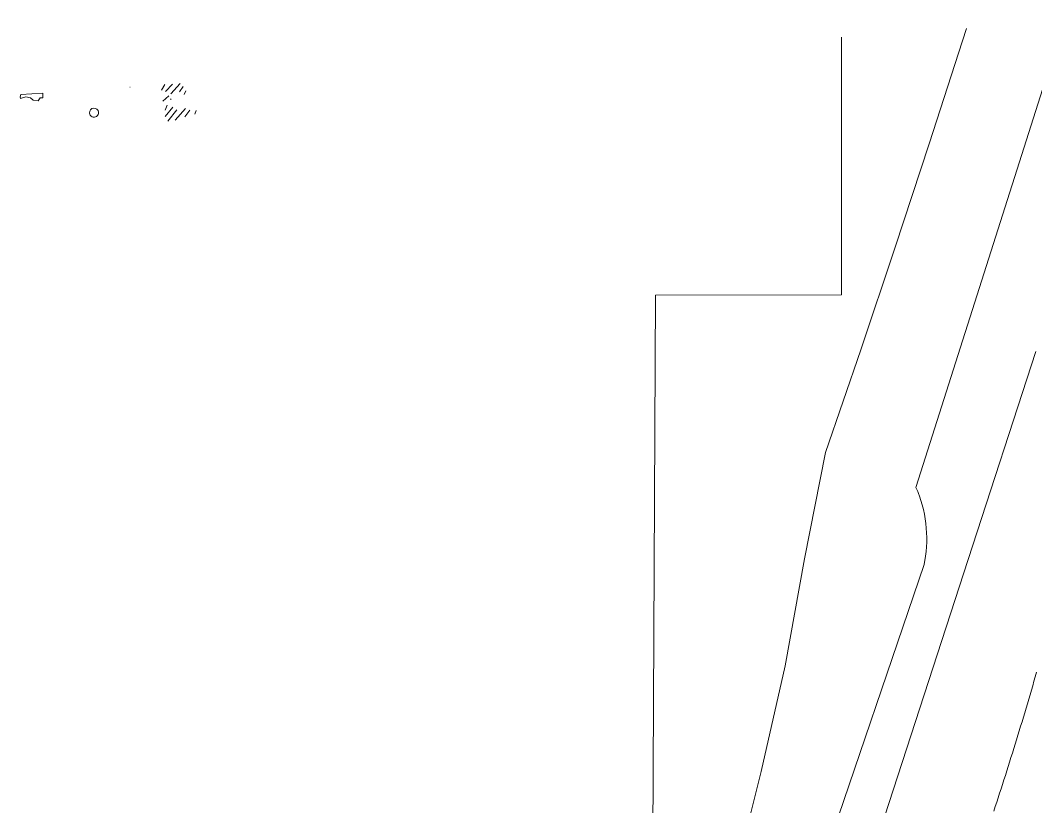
# Model space of a CAD drawing. Header units: millimetres. Extents: x 833924389 to 835767163, y 817400000 to 818811854.
# Drawn here: x 834525596 to 834590574, y 818709369 to 818759710 of the extents above; entities that cross this region are included whole.
import ezdxf

# ---------------------------------------------------------------- set-up
doc = ezdxf.new("R2010")
doc.units = ezdxf.units.MM
doc.header["$LTSCALE"] = 10
doc.header["$MEASUREMENT"] = 0
doc.layers.add('01_Base_Plan', color=5, linetype='Continuous', lineweight=5)
pattern_1 = [(229.6076687511353, (0, 0), (248.9414076661761, -211.8082976759286), [])]

msp = doc.modelspace()

# ---------------------------------------------------------------- hatches: boundary and pattern name
at = {"layer": '01_Base_Plan'}
h = msp.add_hatch(dxfattribs=at)
h.set_pattern_fill('ANSI31', color=256, scale=1000, style=0)
h.set_pattern_definition(pattern_1)
h.paths.add_polyline_path([(834535958.4347212, 818755674.0481316), (834534610.9012597, 818755579.845211), (834534415.2648927, 818755434.2571806), (834534588.2938461, 818755233.4650326), (834534772.4603707, 818755273.2769177), (834534960.3863077, 818755048.6725801), (834535198.7208713, 818754947.2700583), (834535324.2589577, 818755106.0612046), (834535606.5054274, 818755187.2389569), (834536015.7828526, 818755075.4072657), (834536171.2283533, 818754819.6295186), (834536324.2512593, 818755059.8844475), (834536084.9841688, 818755302.6384991), (834535951.0858537, 818755587.8909106)])
h.paths.add_polyline_path([(834532641.2297188, 818755442.150069), (834532600.6500971, 818755439.3132422), (834532610.2622523, 818755432.0416348)])
h = msp.add_hatch(dxfattribs=at)
h.set_pattern_fill('ANSI31', color=256, scale=1000, style=0)
h.set_pattern_definition(pattern_1)
h.paths.add_polyline_path([(834534841.4065355, 818753604.4097544), (834534975.3048505, 818753319.1573427), (834535098.8973451, 818753193.7636718), (834535170.8659074, 818753234.6903508), (834535424.9447671, 818753401.069167), (834535588.6668248, 818753236.154962), (834535885.2440301, 818753297.1649414), (834535958.0173771, 818753573.4723642), (834536291.0089766, 818753472.1822339), (834536654.1010284, 818753681.6256597), (834536826.7680548, 818753723.3832197), (834536991.6821603, 818753887.1053514), (834536773.6855489, 818753968.9387195), (834536583.8267715, 818753797.6084371), (834536354.9266822, 818754045.7056512), (834536108.4133661, 818754070.8546785), (834535808.4684513, 818754199.6737988), (834535615.037642, 818753979.2673268), (834535314.1347765, 818754186.3179871), (834535003.4013816, 818754216.4184823), (834534987.7507708, 818754557.3675023), (834535255.1002544, 818754662.3574433), (834535156.1228415, 818754881.4632541), (834535017.0408465, 818754852.19327), (834534698.7419091, 818754690.765921), (834534737.8129952, 818754439.3010124), (834534796.8772953, 818754131.2241436), (834534867.8625698, 818753914.5770622)])

# ---------------------------------------------------------------- linework, layer by layer
at = {"layer": '01_Base_Plan', "flags": 128}
for points in [[(834593685.9001474, 818759709.6405597), (834593582.2999971, 818759648.7000033), (834592664.5000155, 818759253.4000063), (834592218.2999973, 818759102.8999909), (834582908.5610524, 818729812.3699152), (834583024.9533068, 818729535.887448), (834583070.609699, 818729415.1028476)], [(834578148.0000001, 818742145.0000001), (834578143.5256574, 818758623.1091167)], [(834590573.931425, 818738510.2792752), (834586252.678793, 818725189.3304546)], [(834590573.931425, 818738510.2792752), (834586252.678793, 818725189.3304546)], [(834583070.609699, 818729415.1028476), (834583131.0216074, 818729255.2823573), (834583226.6203195, 818728970.940001), (834583311.6181831, 818728683.2508013), (834583385.8984346, 818728392.609882), (834583449.3591115, 818728099.4163642), (834583501.9130225, 818727804.0728785), (834583543.4880217, 818727506.9849546), (834583574.0270092, 818727208.5606557), (834583593.4880828, 818726909.2097539), (834583601.8444474, 818726609.3433334), (834583600.6820583, 818726482.9992373)], [(834586252.678793, 818725189.3304546), (834580631.4830166, 818707861.1001314)], [(834586252.678793, 818725189.3304546), (834580631.4830166, 818707861.1001314)], [(834587893.0000001, 818709086.0000001), (834587986.0000001, 818709371.0000001), (834588080.0000002, 818709656.0000002), (834588173.0000002, 818709941.0000002), (834588265.0000001, 818710226.0000001), (834588357.0000002, 818710512.0000002), (834588449, 818710797), (834588541.0000002, 818711083.0000002), (834588632.0000002, 818711369.0000002), (834588723.0000002, 818711655.0000001), (834588813.0000002, 818711941.0000002), (834588903.0000001, 818712227.0000002), (834588993.0000001, 818712513.0000001), (834589082.0000001, 818712800.0000001), (834589172.0000001, 818713086.0000001), (834589260.0000002, 818713373), (834589349.0000001, 818713659.0000002), (834589437.0000001, 818713946.0000002), (834589524.0000002, 818714233.0000002), (834589612.0000002, 818714520.0000001), (834589699.0000001, 818714807.0000001), (834589785.0000001, 818715095.0000002), (834589871, 818715382.0000002), (834589957.0000001, 818715669.0000002), (834590043.0000002, 818715957.0000001), (834590128, 818716244.0000001), (834590213.0000002, 818716532.0000002), (834590297.0000001, 818716820.0000001), (834590381.0000001, 818717108.0000002), (834590465.0000002, 818717396.0000002), (834590549.0000002, 818717684.0000002), (834590632.0000002, 818717973.0000002)], [(834587893.0000001, 818709086.0000001), (834587986.0000001, 818709371.0000001), (834588080.0000002, 818709656.0000002), (834588173.0000002, 818709941.0000002), (834588265.0000001, 818710226.0000001), (834588357.0000002, 818710512.0000002), (834588449, 818710797), (834588541.0000002, 818711083.0000002), (834588632.0000002, 818711369.0000002), (834588723.0000002, 818711655.0000001), (834588813.0000002, 818711941.0000002), (834588903.0000001, 818712227.0000002), (834588993.0000001, 818712513.0000001), (834589082.0000001, 818712800.0000001), (834589172.0000001, 818713086.0000001), (834589260.0000002, 818713373), (834589349.0000001, 818713659.0000002), (834589437.0000001, 818713946.0000002), (834589524.0000002, 818714233.0000002), (834589612.0000002, 818714520.0000001), (834589699.0000001, 818714807.0000001), (834589785.0000001, 818715095.0000002), (834589871, 818715382.0000002), (834589957.0000001, 818715669.0000002), (834590043.0000002, 818715957.0000001), (834590128, 818716244.0000001), (834590213.0000002, 818716532.0000002), (834590297.0000001, 818716820.0000001), (834590381.0000001, 818717108.0000002), (834590465.0000002, 818717396.0000002), (834590549.0000002, 818717684.0000002), (834590632.0000002, 818717973.0000002)]]:
    msp.add_lwpolyline(points, dxfattribs=at)
at = {"layer": '01_Base_Plan', "linetype": 'Continuous', "flags": 128}
for points in [[(834586138.5292416, 818759182.0214674), (834585890.5131382, 818758403.300638), (834583750.4994661, 818751795.2045046), (834581578.4311352, 818745197.5752131), (834579374.3593862, 818738610.5682242), (834577128.5815915, 818732036.9272746), (834575771.1404158, 818725230.4311352), (834574537.2050847, 818718389.1963562), (834573002.6731775, 818711614.8474689), (834571328.4747766, 818704873.656728), (834569515.3312786, 818698168.5017244), (834567564.01706, 818691502.2459794), (834548927.509812, 818646349.8750573), (834533240.8240914, 818611500.0000002)], [(834529489.6266367, 818611500.0000002), (834566038.2677087, 818698620.073977), (834566252.4933623, 818742108.7610708), (834578148.1595813, 818742144.5768917)], [(834583600.6820583, 818726482.9992373), (834583599.0846585, 818726309.3731806), (834583585.2125312, 818726009.7112645), (834583560.2471085, 818725710.7690972), (834583524.2226326, 818725412.9571826), (834583429.1484421, 818724868.9684136), (834576935.275613, 818705750.4294261), (834566162.1039462, 818677023.5470139), (834538092.2617574, 818613631.4810024)]]:
    msp.add_lwpolyline(points, dxfattribs=at)
at = {"layer": '01_Base_Plan', "flags": 128}
msp.add_lwpolyline([(834527043.8417246, 818754747.358743), (834527042.8931698, 818755050.7834219), (834525623.3065624, 818754951.543434), (834525596.0076092, 818754817.2625098), (834525613.5612856, 818754704.2855225), (834525951.8534364, 818754809.1009107), (834526241.039646, 818754749.5257512), (834526419.3393737, 818754586.8765355), (834526729.5065216, 818754560.4204605), (834526864.9459745, 818754745.6897908)], close=True, dxfattribs=at)
msp.add_lwpolyline([(834530022.3871199, 818753773.6162735, 0.9999999999999999), (834530600.095262, 818753820.1753917, 0.9999999999999999)], format="xyb", close=True, dxfattribs=at)

doc.saveas('drawing.dxf')
